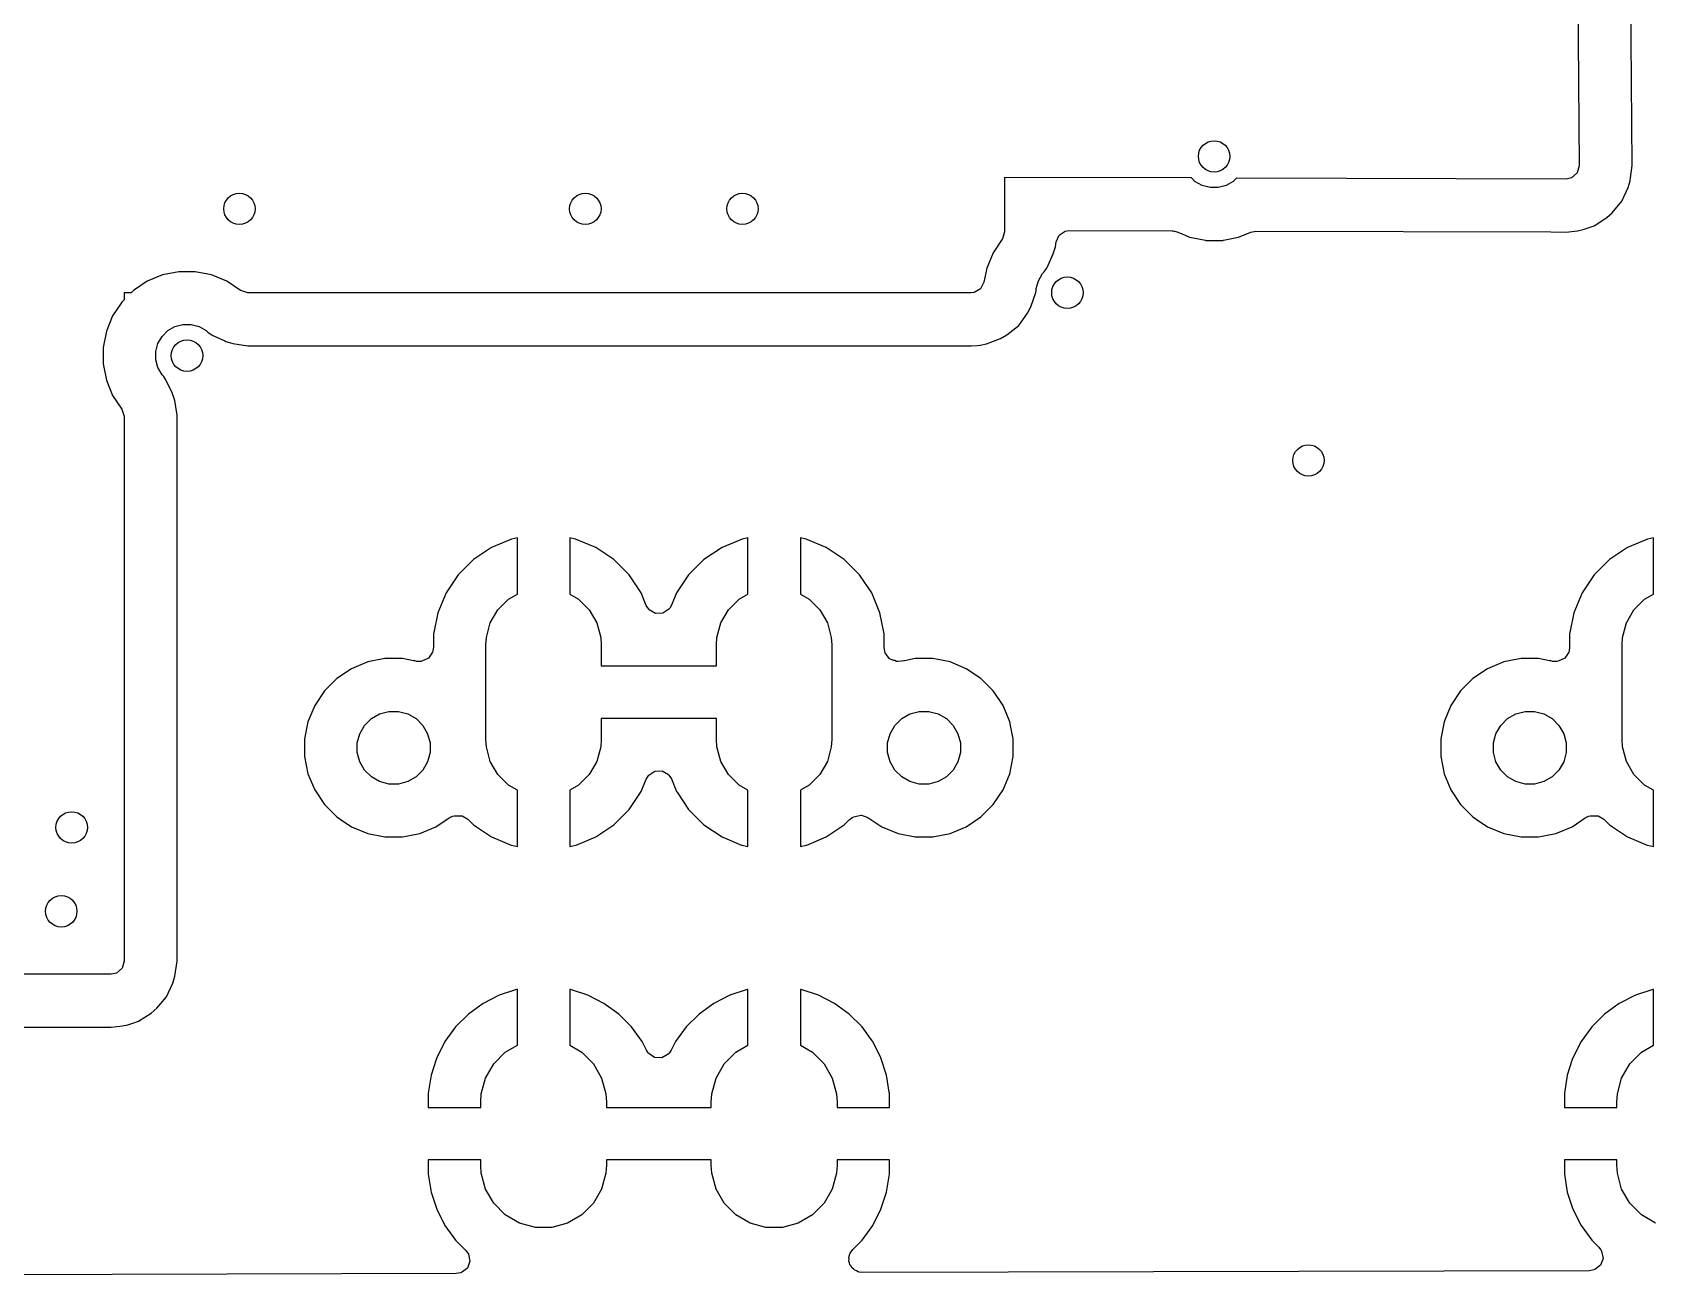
# Model space of a CAD drawing. Header units: millimetres. Extents: x 87.7 to 142.1, y -85.2 to -61.4.
# Drawn here: x 104.43 to 119.9, y -85.17 to -73.32 of the extents above; entities that cross this region are included whole.
import ezdxf

# ---------------------------------------------------------------- set-up
doc = ezdxf.new("R2010")
doc.units = ezdxf.units.MM
doc.layers.add('B.Cu', color=153, linetype='CONTINUOUS', true_color=0x4d7fc4)

msp = doc.modelspace()

# ---------------------------------------------------------------- linework, layer by layer
at = {"layer": 'B.Cu', "linetype": 'CONTINUOUS'}
for p, q in [((119.139102, -69.275024), (119.182748, -74.590461)), ((119.688231, -74.58631), (119.660998, -71.269734)), ((119.182748, -74.590461), (119.163614, -74.65766)), ((119.672092, -74.705499), (119.688231, -74.58631)), ((113.700001, -74.699999), (113.7, -74.7)), ((113.7, -74.7), (113.7, -75.219486)), ((115.48452, -74.705154), (113.700001, -74.699999)), ((115.517372, -74.738006), (115.48452, -74.705154)), ((115.585195, -74.777164), (115.517372, -74.738006)), ((115.882628, -74.738006), (115.814805, -74.777164)), ((115.914238, -74.706395), (115.882628, -74.738006)), ((119.058394, -74.715478), (115.914238, -74.706395)), ((119.111188, -74.703847), (119.058394, -74.715478)), ((119.163614, -74.65766), (119.111188, -74.703847)), ((119.64979, -74.796092), (119.668176, -74.731517)), ((119.668176, -74.731517), (119.668733, -74.729715)), ((119.668733, -74.729715), (119.668925, -74.728889)), ((119.668925, -74.728889), (119.672092, -74.705499)), ((115.660842, -74.797433), (115.585195, -74.777164)), ((115.739158, -74.797433), (115.660842, -74.797433)), ((115.814805, -74.777164), (115.739158, -74.797433)), ((119.591095, -74.927456), (119.64979, -74.796092)), ((119.445348, -75.083146), (119.497774, -75.036959)), ((119.497774, -75.036959), (119.591095, -74.927456)), ((114.220988, -75.250074), (114.279766, -75.212299)), ((114.279766, -75.212299), (114.315056, -75.207277)), ((114.315056, -75.207277), (115.298258, -75.210117)), ((115.298258, -75.210117), (115.306228, -75.211714)), ((115.306228, -75.211714), (115.311153, -75.210826)), ((115.311153, -75.210826), (115.345351, -75.219555)), ((116.04908, -75.221861), (116.096883, -75.212424)), ((116.096883, -75.212424), (118.913506, -75.220561)), ((119.056934, -75.220976), (119.167152, -75.20914)), ((119.167152, -75.20914), (119.219946, -75.197509)), ((119.219946, -75.197509), (119.324951, -75.161925)), ((119.324951, -75.161925), (119.445348, -75.083146)), ((113.679102, -75.288377), (113.590609, -75.420814)), ((113.680315, -75.286525), (113.679102, -75.288377)), ((113.7, -75.219486), (113.680315, -75.286525)), ((114.165338, -75.428945), (114.185023, -75.361906)), ((114.185023, -75.361906), (114.185024, -75.361902)), ((114.185024, -75.361902), (114.191964, -75.313628)), ((114.191964, -75.313628), (114.220988, -75.250074)), ((115.345351, -75.219555), (115.417646, -75.2495)), ((115.417646, -75.2495), (115.466503, -75.269737)), ((115.466503, -75.269737), (115.466505, -75.269737)), ((115.466505, -75.269737), (115.46651, -75.269739)), ((115.46651, -75.269739), (115.585771, -75.293461)), ((115.585771, -75.293461), (115.613512, -75.298979)), ((115.613512, -75.298979), (115.616247, -75.299703)), ((115.616247, -75.299703), (115.621155, -75.3005)), ((115.621155, -75.3005), (115.778844, -75.3005)), ((115.778844, -75.3005), (115.782964, -75.3005)), ((115.782964, -75.3005), (115.790814, -75.298118)), ((115.790814, -75.298118), (115.933497, -75.269737)), ((115.933497, -75.269737), (116.04908, -75.221861)), ((118.913506, -75.220561), (119.05692, -75.220976)), ((119.05692, -75.220976), (119.05692, -75.220975)), ((119.05692, -75.220975), (119.056934, -75.220976)), ((113.590602, -75.420827), (113.530264, -75.566498)), ((113.590609, -75.420814), (113.590602, -75.420827)), ((114.105567, -75.559822), (114.165338, -75.428945)), ((105.666498, -75.630264), (105.520827, -75.690602)), ((105.66651, -75.630261), (105.666498, -75.630264)), ((105.821155, -75.5995), (105.66651, -75.630261)), ((105.821158, -75.5995), (105.821155, -75.5995)), ((105.978842, -75.5995), (105.821158, -75.5995)), ((105.978845, -75.5995), (105.978842, -75.5995)), ((106.133489, -75.630261), (105.978845, -75.5995)), ((106.133501, -75.630264), (106.133489, -75.630261)), ((106.279172, -75.690602), (106.133501, -75.630264)), ((113.530261, -75.56651), (113.50367, -75.700191)), ((113.530264, -75.566498), (113.530261, -75.56651)), ((114.022836, -75.685195), (114.061994, -75.617372)), ((114.061994, -75.617372), (114.077783, -75.601582)), ((114.077783, -75.601582), (114.099408, -75.569221)), ((114.099408, -75.569221), (114.101973, -75.565344)), ((114.101973, -75.565344), (114.103186, -75.563492)), ((114.103186, -75.563492), (114.105567, -75.559822)), ((105.367922, -75.8), (105.3, -75.8)), ((105.3, -75.8), (105.3, -75.867922)), ((105.389711, -75.778211), (105.367922, -75.8)), ((105.398526, -75.77232), (105.389711, -75.778211)), ((105.39853, -75.772317), (105.398526, -75.77232)), ((105.520814, -75.690609), (105.39853, -75.772317)), ((105.520827, -75.690602), (105.520814, -75.690609)), ((106.279185, -75.690609), (106.279172, -75.690602)), ((106.411623, -75.779102), (106.279185, -75.690609)), ((106.413475, -75.780315), (106.411623, -75.779102)), ((106.480514, -75.8), (106.413475, -75.780315)), ((106.9, -75.8), (106.480514, -75.8)), ((113.382053, -75.8), (106.9, -75.8)), ((113.410569, -75.796677), (113.382053, -75.8)), ((113.471285, -75.762102), (113.410569, -75.796677)), ((113.50367, -75.700191), (113.471285, -75.762102)), ((113.95159, -75.934493), (113.999456, -75.798812)), ((113.999456, -75.798812), (114.002567, -75.78317)), ((114.002567, -75.760842), (114.022836, -75.685195)), ((114.002567, -75.78317), (114.002567, -75.760842)), ((105.272317, -75.89853), (105.190609, -76.020814)), ((105.27232, -75.898526), (105.272317, -75.89853)), ((105.278211, -75.889711), (105.27232, -75.898526)), ((105.3, -75.867922), (105.278211, -75.889711)), ((113.919205, -75.996404), (113.95159, -75.934493)), ((105.190602, -76.020827), (105.130264, -76.166498)), ((105.190609, -76.020814), (105.190602, -76.020827)), ((105.717372, -76.161994), (105.785195, -76.122836)), ((105.785195, -76.122836), (105.860842, -76.102567)), ((105.860842, -76.102567), (105.939158, -76.102567)), ((105.939158, -76.102567), (106.014805, -76.122836)), ((106.014805, -76.122836), (106.082628, -76.161994)), ((113.721429, -76.201372), (113.835051, -76.113107)), ((113.835051, -76.113107), (113.919205, -75.996404)), ((105.130261, -76.16651), (105.0995, -76.321153)), ((105.130264, -76.166498), (105.130261, -76.16651)), ((105.602567, -76.360842), (105.622836, -76.285195)), ((105.622836, -76.285195), (105.661994, -76.217372)), ((105.661994, -76.217372), (105.717372, -76.161994)), ((106.082628, -76.161994), (106.098419, -76.177785)), ((106.098419, -76.177785), (106.130781, -76.199409)), ((106.130781, -76.199409), (106.133394, -76.201138)), ((106.133394, -76.201138), (106.134728, -76.202021)), ((106.134728, -76.202021), (106.136502, -76.203183)), ((106.136502, -76.203183), (106.140179, -76.205568)), ((106.140179, -76.205568), (106.140182, -76.205569)), ((106.140182, -76.205569), (106.259944, -76.260264)), ((106.259944, -76.260264), (106.271055, -76.265338)), ((106.271055, -76.265338), (106.338094, -76.285023)), ((106.338094, -76.285023), (106.338098, -76.285024)), ((106.338098, -76.285024), (106.480514, -76.3055)), ((113.440564, -76.302102), (113.46908, -76.298779)), ((113.46908, -76.298779), (113.526824, -76.288627)), ((113.526824, -76.288627), (113.660713, -76.235947)), ((113.660713, -76.235947), (113.721429, -76.201372)), ((105.0995, -76.321153), (105.0995, -76.478846)), ((105.602567, -76.439158), (105.602567, -76.360842)), ((105.622836, -76.514805), (105.602567, -76.439158)), ((106.480514, -76.3055), (106.480517, -76.3055)), ((106.480517, -76.3055), (113.382053, -76.3055)), ((113.382053, -76.3055), (113.382064, -76.3055)), ((113.382064, -76.305499), (113.440564, -76.302102)), ((113.382064, -76.3055), (113.382064, -76.305499)), ((105.0995, -76.478846), (105.130261, -76.633489)), ((105.661994, -76.582628), (105.622836, -76.514805)), ((105.677788, -76.598422), (105.661994, -76.582628)), ((105.699409, -76.63078), (105.677788, -76.598422)), ((105.130261, -76.633489), (105.130264, -76.633501)), ((105.130264, -76.633501), (105.190602, -76.779172)), ((105.761506, -76.76057), (105.699409, -76.63078)), ((105.761506, -76.760571), (105.761506, -76.76057)), ((105.76198, -76.761562), (105.761506, -76.760571)), ((105.762994, -76.765323), (105.76198, -76.761562)), ((105.773524, -76.798954), (105.762994, -76.765323)), ((105.190602, -76.779172), (105.190609, -76.779184)), ((105.190609, -76.779184), (105.279102, -76.911622)), ((105.279102, -76.911622), (105.29998, -76.978299)), ((105.782385, -76.827252), (105.773524, -76.798954)), ((105.805398, -76.969265), (105.782385, -76.827252)), ((105.29998, -76.978299), (105.3, -76.980513)), ((105.3, -76.980513), (105.3, -82.176)), ((105.805398, -76.969269), (105.805398, -76.969265)), ((105.805399, -76.969275), (105.805398, -76.969269)), ((105.805459, -76.973733), (105.805399, -76.969275)), ((105.805479, -76.975947), (105.805459, -76.973733)), ((105.8055, -76.980513), (105.805479, -76.975947)), ((105.8055, -80.223773), (105.8055, -76.980513)), ((108.995735, -78.150345), (108.804635, -78.229502)), ((108.995736, -78.150345), (108.995735, -78.150345)), ((109.051998, -78.139154), (108.995736, -78.150345)), ((109.052, -78.139156), (109.051998, -78.139154)), ((109.052, -78.674685), (109.052, -78.139156)), ((109.608262, -78.150345), (109.552, -78.139154)), ((109.552, -78.139154), (109.552, -78.674685)), ((109.799363, -78.229502), (109.608262, -78.150345)), ((111.195735, -78.150345), (111.004635, -78.229502)), ((111.195736, -78.150345), (111.195735, -78.150345)), ((111.251998, -78.139154), (111.195736, -78.150345)), ((111.252, -78.139156), (111.251998, -78.139154)), ((111.252, -78.674685), (111.252, -78.139156)), ((111.808262, -78.150345), (111.752, -78.139154)), ((111.752, -78.139154), (111.752, -78.674685)), ((111.999363, -78.229502), (111.808262, -78.150345)), ((119.835735, -78.150345), (119.644635, -78.229502)), ((119.835736, -78.150345), (119.835735, -78.150345)), ((119.891998, -78.139154), (119.835736, -78.150345)), ((119.892, -78.139156), (119.891998, -78.139154)), ((119.892, -78.674685), (119.892, -78.139156)), ((108.804632, -78.229504), (108.632657, -78.344415)), ((108.804635, -78.229502), (108.804632, -78.229504)), ((109.799366, -78.229504), (109.799363, -78.229502)), ((109.799368, -78.229505), (109.799366, -78.229504)), ((109.971335, -78.34441), (109.799368, -78.229505)), ((111.004632, -78.229504), (110.832657, -78.344415)), ((111.004635, -78.229502), (111.004632, -78.229504)), ((111.999366, -78.229504), (111.999363, -78.229502)), ((111.999368, -78.229505), (111.999366, -78.229504)), ((112.171335, -78.34441), (111.999368, -78.229505)), ((119.644632, -78.229504), (119.472657, -78.344415)), ((119.644635, -78.229502), (119.644632, -78.229504)), ((108.632654, -78.344417), (108.486417, -78.490654)), ((108.632657, -78.344415), (108.632654, -78.344417)), ((109.971339, -78.344413), (109.971335, -78.34441)), ((109.971341, -78.344415), (109.971339, -78.344413)), ((109.971344, -78.344417), (109.971341, -78.344415)), ((110.117581, -78.490654), (109.971344, -78.344417)), ((110.832654, -78.344417), (110.686417, -78.490654)), ((110.832657, -78.344415), (110.832654, -78.344417)), ((112.171339, -78.344413), (112.171335, -78.34441)), ((112.171341, -78.344415), (112.171339, -78.344413)), ((112.171344, -78.344417), (112.171341, -78.344415)), ((112.317581, -78.490654), (112.171344, -78.344417)), ((119.472654, -78.344417), (119.326417, -78.490654)), ((119.472657, -78.344415), (119.472654, -78.344417)), ((108.486415, -78.490657), (108.371504, -78.662632)), ((108.486417, -78.490654), (108.486415, -78.490657)), ((110.117583, -78.490657), (110.117581, -78.490654)), ((110.117586, -78.49066), (110.117583, -78.490657)), ((110.117589, -78.490664), (110.117586, -78.49066)), ((110.232494, -78.662631), (110.117589, -78.490664)), ((110.686415, -78.490657), (110.571504, -78.662631)), ((110.686417, -78.490654), (110.686415, -78.490657)), ((112.317583, -78.490657), (112.317581, -78.490654)), ((112.317586, -78.49066), (112.317583, -78.490657)), ((112.317589, -78.490664), (112.317586, -78.49066)), ((112.432494, -78.662631), (112.317589, -78.490664)), ((119.326415, -78.490657), (119.211504, -78.662632)), ((119.326417, -78.490654), (119.326415, -78.490657)), ((108.371502, -78.662635), (108.29235, -78.853725)), ((108.371504, -78.662632), (108.371502, -78.662635)), ((108.865656, -78.825181), (108.967181, -78.723656)), ((108.967181, -78.723656), (109.052, -78.674685)), ((109.552, -78.674685), (109.636819, -78.723656)), ((109.636819, -78.723656), (109.738344, -78.825181)), ((110.232499, -78.662641), (110.232494, -78.662631)), ((110.275519, -78.766499), (110.232499, -78.662641)), ((110.281938, -78.781996), (110.275519, -78.766499)), ((110.571504, -78.662631), (110.523382, -78.778807)), ((111.065656, -78.825181), (111.167181, -78.723656)), ((111.167181, -78.723656), (111.252, -78.674685)), ((111.752, -78.674685), (111.836819, -78.723656)), ((111.836819, -78.723656), (111.938344, -78.825181)), ((112.432499, -78.662641), (112.432494, -78.662631)), ((112.511649, -78.853725), (112.432499, -78.662641)), ((119.211502, -78.662635), (119.13235, -78.853725)), ((119.211504, -78.662632), (119.211502, -78.662635)), ((119.705656, -78.825181), (119.807181, -78.723656)), ((119.807181, -78.723656), (119.892, -78.674685)), ((108.292342, -78.853758), (108.252, -79.056574)), ((108.29235, -78.853725), (108.292342, -78.853758)), ((108.793866, -78.949524), (108.865656, -78.825181)), ((109.738344, -78.825181), (109.810134, -78.949524)), ((110.305738, -78.819032), (110.281938, -78.781996)), ((110.310965, -78.824647), (110.305738, -78.819032)), ((110.310974, -78.824657), (110.310965, -78.824647)), ((110.371064, -78.860307), (110.310974, -78.824657)), ((110.440889, -78.857811), (110.371064, -78.860307)), ((110.49828, -78.817961), (110.440889, -78.857811)), ((110.505375, -78.809156), (110.49828, -78.817961)), ((110.523382, -78.778807), (110.505375, -78.809156)), ((110.993866, -78.949524), (111.065656, -78.825181)), ((111.938344, -78.825181), (112.010134, -78.949524)), ((112.511651, -78.853733), (112.511649, -78.853725)), ((112.511654, -78.853752), (112.511651, -78.853733)), ((112.511656, -78.853757), (112.511654, -78.853752)), ((112.551408, -79.053608), (112.511656, -78.853757)), ((119.132342, -78.853758), (119.092, -79.056574)), ((119.13235, -78.853725), (119.132342, -78.853758)), ((119.633866, -78.949524), (119.705656, -78.825181)), ((108.252, -79.056574), (108.252, -79.179499)), ((108.756705, -79.088211), (108.793866, -78.949524)), ((109.810134, -78.949524), (109.847295, -79.088211)), ((110.956705, -79.088211), (110.993866, -78.949524)), ((112.010134, -78.949524), (112.047295, -79.088211)), ((112.551909, -79.055843), (112.551408, -79.053608)), ((112.552, -79.056581), (112.551909, -79.055843)), ((112.552, -79.182229), (112.552, -79.056581)), ((119.092, -79.056574), (119.092, -79.179499)), ((119.596705, -79.088211), (119.633866, -78.949524)), ((108.243064, -79.227757), (108.205287, -79.286533)), ((108.246975, -79.21444), (108.243064, -79.227757)), ((108.252, -79.179506), (108.246975, -79.21444)), ((108.252, -79.179499), (108.251999, -79.179503)), ((108.251999, -79.179503), (108.252, -79.179506)), ((108.752, -79.16), (108.756705, -79.088211)), ((108.752, -80.06), (108.752, -79.16)), ((109.847295, -79.088211), (109.852, -79.16)), ((109.852, -79.16), (109.852, -79.36)), ((110.952, -79.16), (110.956705, -79.088211)), ((110.952, -79.36), (110.952, -79.16)), ((112.047295, -79.088211), (112.052, -79.16)), ((112.052, -79.16), (112.052, -80.06)), ((112.559061, -79.223476), (112.552, -79.182229)), ((112.562727, -79.233868), (112.559061, -79.223476)), ((112.603592, -79.290539), (112.562727, -79.233868)), ((119.083064, -79.227757), (119.045287, -79.286533)), ((119.086975, -79.21444), (119.083064, -79.227757)), ((119.092, -79.179506), (119.086975, -79.21444)), ((119.092, -79.179499), (119.091999, -79.179503)), ((119.091999, -79.179503), (119.092, -79.179506)), ((119.592, -79.16), (119.596705, -79.088211)), ((119.592, -80.06), (119.592, -79.16)), ((107.469142, -79.386292), (107.329834, -79.479374)), ((107.623915, -79.322184), (107.469142, -79.386292)), ((107.623942, -79.322178), (107.623915, -79.322184)), ((107.788226, -79.2895), (107.623942, -79.322178)), ((107.788228, -79.2895), (107.788226, -79.2895)), ((107.788233, -79.2895), (107.788228, -79.2895)), ((107.955767, -79.2895), (107.788233, -79.2895)), ((107.95577, -79.2895), (107.955767, -79.2895)), ((108.059447, -79.310123), (107.95577, -79.2895)), ((108.072498, -79.312719), (108.059447, -79.310123)), ((108.089, -79.316001), (108.072498, -79.312719)), ((108.130831, -79.317121), (108.089, -79.316001)), ((108.141727, -79.315554), (108.130831, -79.317121)), ((108.141729, -79.315555), (108.141727, -79.315554)), ((108.14173, -79.315554), (108.141729, -79.315555)), ((108.141732, -79.315554), (108.14173, -79.315554)), ((108.205287, -79.286533), (108.141732, -79.315554)), ((109.852, -79.36), (110.952, -79.36)), ((112.644963, -79.306815), (112.603592, -79.290539)), ((112.648082, -79.309239), (112.644963, -79.306815)), ((112.652016, -79.309591), (112.648082, -79.309239)), ((112.668611, -79.31612), (112.652016, -79.309591)), ((112.682434, -79.317357), (112.668611, -79.31612)), ((112.717673, -79.315469), (112.682434, -79.317357)), ((112.73829, -79.311368), (112.717673, -79.315469)), ((112.744553, -79.310123), (112.73829, -79.311368)), ((112.848229, -79.2895), (112.744553, -79.310123)), ((112.848233, -79.2895), (112.848229, -79.2895)), ((113.015767, -79.2895), (112.848233, -79.2895)), ((113.015771, -79.2895), (113.015767, -79.2895)), ((113.015773, -79.2895), (113.015771, -79.2895)), ((113.180056, -79.322178), (113.015773, -79.2895)), ((113.180083, -79.322184), (113.180056, -79.322178)), ((113.334856, -79.386292), (113.180083, -79.322184)), ((113.474164, -79.479374), (113.334856, -79.386292)), ((118.309142, -79.386292), (118.169834, -79.479374)), ((118.463915, -79.322184), (118.309142, -79.386292)), ((118.463942, -79.322178), (118.463915, -79.322184)), ((118.628226, -79.2895), (118.463942, -79.322178)), ((118.628228, -79.2895), (118.628226, -79.2895)), ((118.628233, -79.2895), (118.628228, -79.2895)), ((118.795767, -79.2895), (118.628233, -79.2895)), ((118.79577, -79.2895), (118.795767, -79.2895)), ((118.899447, -79.310123), (118.79577, -79.2895)), ((118.912498, -79.312719), (118.899447, -79.310123)), ((118.929, -79.316001), (118.912498, -79.312719)), ((118.970831, -79.317121), (118.929, -79.316001)), ((118.981727, -79.315554), (118.970831, -79.317121)), ((118.981729, -79.315555), (118.981727, -79.315554)), ((118.98173, -79.315554), (118.981729, -79.315555)), ((118.981732, -79.315554), (118.98173, -79.315554)), ((119.045287, -79.286533), (118.981732, -79.315554)), ((107.329834, -79.479374), (107.211374, -79.597834)), ((113.592623, -79.597833), (113.474164, -79.479374)), ((118.169834, -79.479374), (118.051374, -79.597834)), ((107.211374, -79.597834), (107.118292, -79.737142)), ((113.592626, -79.597837), (113.592623, -79.597833)), ((113.654537, -79.690494), (113.592626, -79.597837)), ((113.685703, -79.737137), (113.654537, -79.690494)), ((118.051374, -79.597834), (117.958292, -79.737142)), ((107.118292, -79.737142), (107.054184, -79.891915)), ((107.658933, -79.862326), (107.738061, -79.816642)), ((107.738061, -79.816642), (107.826316, -79.792994)), ((107.826316, -79.792994), (107.917684, -79.792994)), ((107.917684, -79.792994), (108.005939, -79.816642)), ((108.005939, -79.816642), (108.085067, -79.862326)), ((109.852, -79.86), (109.852, -80.06)), ((110.952, -79.86), (109.852, -79.86)), ((110.952, -80.06), (110.952, -79.86)), ((112.718933, -79.862326), (112.798061, -79.816642)), ((112.798061, -79.816642), (112.886316, -79.792994)), ((112.886316, -79.792994), (112.977684, -79.792994)), ((112.977684, -79.792994), (113.065939, -79.816642)), ((113.065939, -79.816642), (113.145067, -79.862326)), ((113.749816, -79.891918), (113.685703, -79.737137)), ((117.958292, -79.737142), (117.894184, -79.891915)), ((118.498933, -79.862326), (118.578061, -79.816642)), ((118.578061, -79.816642), (118.666316, -79.792994)), ((118.666316, -79.792994), (118.757684, -79.792994)), ((118.757684, -79.792994), (118.845939, -79.816642)), ((118.845939, -79.816642), (118.925067, -79.862326)), ((107.054178, -79.891942), (107.0215, -80.056225)), ((107.054184, -79.891915), (107.054178, -79.891942)), ((107.524994, -80.094316), (107.548642, -80.006061)), ((107.548642, -80.006061), (107.594326, -79.926933)), ((107.594326, -79.926933), (107.658933, -79.862326)), ((108.085067, -79.862326), (108.149674, -79.926933)), ((108.149674, -79.926933), (108.195358, -80.006061)), ((108.195358, -80.006061), (108.219006, -80.094316)), ((112.584994, -80.094316), (112.608642, -80.006061)), ((112.608642, -80.006061), (112.654326, -79.926933)), ((112.654326, -79.926933), (112.718933, -79.862326)), ((113.145067, -79.862326), (113.209674, -79.926933)), ((113.209674, -79.926933), (113.255358, -80.006061)), ((113.255358, -80.006061), (113.279006, -80.094316)), ((113.763061, -79.958506), (113.749816, -79.891918)), ((113.782498, -80.056225), (113.763061, -79.958506)), ((117.894178, -79.891942), (117.8615, -80.056225)), ((117.894184, -79.891915), (117.894178, -79.891942)), ((118.364994, -80.094316), (118.388642, -80.006061)), ((118.388642, -80.006061), (118.434326, -79.926933)), ((118.434326, -79.926933), (118.498933, -79.862326)), ((118.925067, -79.862326), (118.989674, -79.926933)), ((118.989674, -79.926933), (119.035358, -80.006061)), ((119.035358, -80.006061), (119.059006, -80.094316)), ((107.0215, -80.056225), (107.0215, -80.056226)), ((107.0215, -80.056226), (107.0215, -80.056228)), ((107.0215, -80.056228), (107.0215, -80.223771)), ((107.524994, -80.185684), (107.524994, -80.094316)), ((108.219006, -80.094316), (108.219006, -80.185684)), ((108.756705, -80.131789), (108.752, -80.06)), ((108.793866, -80.270476), (108.756705, -80.131789)), ((109.847295, -80.131789), (109.810134, -80.270476)), ((109.852, -80.06), (109.847295, -80.131789)), ((110.956705, -80.131789), (110.952, -80.06)), ((110.993866, -80.270476), (110.956705, -80.131789)), ((112.047295, -80.131789), (112.010134, -80.270476)), ((112.052, -80.06), (112.047295, -80.131789)), ((112.584994, -80.185684), (112.584994, -80.094316)), ((113.279006, -80.094316), (113.279006, -80.185684)), ((113.7825, -80.056233), (113.782498, -80.056225)), ((113.7825, -80.223767), (113.7825, -80.056233)), ((117.8615, -80.056225), (117.8615, -80.056226)), ((117.8615, -80.056226), (117.8615, -80.056228)), ((117.8615, -80.056228), (117.8615, -80.223771)), ((118.364994, -80.185684), (118.364994, -80.094316)), ((119.059006, -80.094316), (119.059006, -80.185684)), ((119.596705, -80.131789), (119.592, -80.06)), ((119.633866, -80.270476), (119.596705, -80.131789)), ((105.8055, -82.176), (105.8055, -80.223773)), ((107.0215, -80.223773), (107.021499, -80.223773)), ((107.021499, -80.223773), (107.054178, -80.388056)), ((107.0215, -80.223771), (107.0215, -80.223773)), ((107.548642, -80.273939), (107.524994, -80.185684)), ((107.594326, -80.353067), (107.548642, -80.273939)), ((108.195358, -80.273939), (108.149674, -80.353067)), ((108.219006, -80.185684), (108.195358, -80.273939)), ((108.865656, -80.394819), (108.793866, -80.270476)), ((109.810134, -80.270476), (109.738344, -80.394819)), ((111.065656, -80.394819), (110.993866, -80.270476)), ((112.010134, -80.270476), (111.938344, -80.394819)), ((112.608642, -80.273939), (112.584994, -80.185684)), ((112.654326, -80.353067), (112.608642, -80.273939)), ((113.255358, -80.273939), (113.209674, -80.353067)), ((113.279006, -80.185684), (113.255358, -80.273939)), ((113.749816, -80.388082), (113.782499, -80.223773)), ((113.782499, -80.223773), (113.7825, -80.223767)), ((117.8615, -80.223773), (117.861499, -80.223773)), ((117.861499, -80.223773), (117.894178, -80.388056)), ((117.8615, -80.223771), (117.8615, -80.223773)), ((118.388642, -80.273939), (118.364994, -80.185684)), ((118.434326, -80.353067), (118.388642, -80.273939)), ((119.035358, -80.273939), (118.989674, -80.353067)), ((119.059006, -80.185684), (119.035358, -80.273939)), ((119.705656, -80.394819), (119.633866, -80.270476)), ((107.054178, -80.388056), (107.054184, -80.388083)), ((107.054184, -80.388083), (107.118292, -80.542856)), ((107.658933, -80.417674), (107.594326, -80.353067)), ((107.738061, -80.463358), (107.658933, -80.417674)), ((107.826316, -80.487006), (107.738061, -80.463358)), ((108.005939, -80.463358), (107.917684, -80.487006)), ((108.085067, -80.417674), (108.005939, -80.463358)), ((108.149674, -80.353067), (108.085067, -80.417674)), ((108.967181, -80.496344), (108.865656, -80.394819)), ((109.738344, -80.394819), (109.636819, -80.496344)), ((110.232499, -80.557359), (110.280621, -80.441182)), ((110.280621, -80.441182), (110.298622, -80.410845)), ((110.298622, -80.410845), (110.305727, -80.402028)), ((110.305727, -80.402028), (110.363118, -80.362184)), ((110.363118, -80.362184), (110.432943, -80.359693)), ((110.432943, -80.359693), (110.493029, -80.395346)), ((110.493029, -80.395346), (110.493033, -80.39535)), ((110.493033, -80.39535), (110.493034, -80.395351)), ((110.493034, -80.395351), (110.498261, -80.400966)), ((110.498261, -80.400966), (110.522061, -80.438003)), ((110.522061, -80.438003), (110.571496, -80.557353)), ((111.167181, -80.496344), (111.065656, -80.394819)), ((111.938344, -80.394819), (111.836819, -80.496344)), ((112.718933, -80.417674), (112.654326, -80.353067)), ((112.798061, -80.463358), (112.718933, -80.417674)), ((112.886316, -80.487006), (112.798061, -80.463358)), ((113.065939, -80.463358), (112.977684, -80.487006)), ((113.145067, -80.417674), (113.065939, -80.463358)), ((113.209674, -80.353067), (113.145067, -80.417674)), ((113.685703, -80.542863), (113.749816, -80.388082)), ((117.894178, -80.388056), (117.894184, -80.388083)), ((117.894184, -80.388083), (117.958292, -80.542856)), ((118.498933, -80.417674), (118.434326, -80.353067)), ((118.578061, -80.463358), (118.498933, -80.417674)), ((118.666316, -80.487006), (118.578061, -80.463358)), ((118.845939, -80.463358), (118.757684, -80.487006)), ((118.925067, -80.417674), (118.845939, -80.463358)), ((118.989674, -80.353067), (118.925067, -80.417674)), ((119.807181, -80.496344), (119.705656, -80.394819)), ((107.118292, -80.542856), (107.211374, -80.682164)), ((107.917684, -80.487006), (107.826316, -80.487006)), ((109.052, -80.545314), (108.967181, -80.496344)), ((109.052, -81.080841), (109.052, -80.545314)), ((109.636819, -80.496344), (109.552, -80.545314)), ((109.552, -80.545314), (109.552, -81.080841)), ((110.117589, -80.729335), (110.232494, -80.557368)), ((110.232494, -80.557368), (110.232499, -80.557359)), ((110.571496, -80.557353), (110.571501, -80.557363)), ((110.571501, -80.557363), (110.575382, -80.563171)), ((110.575382, -80.563171), (110.68641, -80.729335)), ((111.252, -80.545314), (111.167181, -80.496344)), ((111.252, -81.080841), (111.252, -80.545314)), ((111.836819, -80.496344), (111.752, -80.545314)), ((111.752, -80.545314), (111.752, -81.080841)), ((112.977684, -80.487006), (112.886316, -80.487006)), ((113.592626, -80.682162), (113.685703, -80.542863)), ((117.958292, -80.542856), (118.051374, -80.682164)), ((118.757684, -80.487006), (118.666316, -80.487006)), ((119.892, -80.545314), (119.807181, -80.496344)), ((119.892, -81.080841), (119.892, -80.545314)), ((107.211374, -80.682164), (107.329834, -80.800624)), ((108.447523, -80.789671), (108.517381, -80.788424)), ((108.517381, -80.788424), (108.517388, -80.788426)), ((108.517388, -80.788426), (108.524473, -80.79037)), ((109.971339, -80.875586), (110.117586, -80.729339)), ((110.117586, -80.729339), (110.117589, -80.729335)), ((110.68641, -80.729335), (110.686413, -80.729339)), ((110.686413, -80.729339), (110.686415, -80.729341)), ((110.686415, -80.729341), (110.686417, -80.729344)), ((110.686417, -80.729344), (110.832654, -80.875581)), ((112.261201, -80.799053), (112.32947, -80.784202)), ((112.32947, -80.784202), (112.336798, -80.784726)), ((112.336798, -80.784726), (112.396843, -80.805308)), ((113.474162, -80.800626), (113.592626, -80.682162)), ((118.051374, -80.682164), (118.169834, -80.800624)), ((119.287523, -80.789671), (119.357381, -80.788424)), ((119.357381, -80.788424), (119.357388, -80.788426)), ((119.357388, -80.788426), (119.364473, -80.79037)), ((107.329834, -80.800624), (107.360567, -80.821159)), ((107.360567, -80.821159), (107.46913, -80.893699)), ((107.46913, -80.893699), (107.469134, -80.893701)), ((107.469134, -80.893701), (107.469137, -80.893703)), ((107.469137, -80.893703), (107.623918, -80.957816)), ((108.120082, -80.957816), (108.274863, -80.893703)), ((108.274863, -80.893703), (108.400771, -80.809573)), ((108.400771, -80.809573), (108.4326, -80.794344)), ((108.4326, -80.794344), (108.447523, -80.789671)), ((108.524473, -80.79037), (108.579344, -80.82227)), ((108.579344, -80.82227), (108.632655, -80.875582)), ((108.632655, -80.875582), (108.632657, -80.875583)), ((108.632657, -80.875583), (108.63266, -80.875586)), ((108.63266, -80.875586), (108.632664, -80.875589)), ((108.632664, -80.875589), (108.804631, -80.990494)), ((109.799368, -80.990494), (109.971335, -80.875589)), ((109.971335, -80.875589), (109.971339, -80.875586)), ((110.832654, -80.875581), (110.832657, -80.875583)), ((110.832657, -80.875583), (110.83266, -80.875586)), ((110.83266, -80.875586), (110.832664, -80.875589)), ((110.832664, -80.875589), (111.004631, -80.990494)), ((111.999368, -80.990494), (112.171334, -80.87559)), ((112.171334, -80.87559), (112.219227, -80.827695)), ((112.219227, -80.827695), (112.222639, -80.825142)), ((112.222639, -80.825142), (112.247476, -80.806548)), ((112.247476, -80.806548), (112.261201, -80.799053)), ((112.396843, -80.805308), (112.502029, -80.87559)), ((112.502029, -80.87559), (112.529137, -80.893703)), ((112.529137, -80.893703), (112.683918, -80.957816)), ((113.180082, -80.957816), (113.334863, -80.893703)), ((113.334863, -80.893703), (113.474162, -80.800626)), ((118.169834, -80.800624), (118.200567, -80.821159)), ((118.200567, -80.821159), (118.30913, -80.893699)), ((118.30913, -80.893699), (118.309134, -80.893701)), ((118.309134, -80.893701), (118.309137, -80.893703)), ((118.309137, -80.893703), (118.463918, -80.957816)), ((118.960082, -80.957816), (119.114863, -80.893703)), ((119.114863, -80.893703), (119.240771, -80.809573)), ((119.240771, -80.809573), (119.2726, -80.794344)), ((119.2726, -80.794344), (119.287523, -80.789671)), ((119.364473, -80.79037), (119.419344, -80.82227)), ((119.419344, -80.82227), (119.472655, -80.875582)), ((119.472655, -80.875582), (119.472657, -80.875583)), ((119.472657, -80.875583), (119.47266, -80.875586)), ((119.47266, -80.875586), (119.472664, -80.875589)), ((119.472664, -80.875589), (119.644631, -80.990494)), ((107.623918, -80.957816), (107.788203, -80.990494)), ((107.788203, -80.990494), (107.788228, -80.990499)), ((107.788228, -80.990499), (107.788232, -80.9905)), ((107.788232, -80.9905), (107.788233, -80.9905)), ((107.788233, -80.9905), (107.955768, -80.9905)), ((107.955768, -80.9905), (107.955769, -80.990499)), ((107.955769, -80.990499), (108.120082, -80.957816)), ((108.804631, -80.990494), (108.804641, -80.990499)), ((108.804641, -80.990499), (108.99166, -81.067965)), ((108.99166, -81.067965), (108.994222, -81.069134)), ((108.994222, -81.069134), (108.995722, -81.069648)), ((108.995722, -81.069648), (108.995723, -81.069648)), ((108.995723, -81.069648), (108.995725, -81.069649)), ((108.995725, -81.069649), (109.052, -81.080842)), ((109.052, -81.080842), (109.052, -81.080841)), ((109.552, -81.080842), (109.608274, -81.069649)), ((109.552, -81.080841), (109.552, -81.080842)), ((109.608274, -81.069649), (109.608275, -81.069648)), ((109.608275, -81.069648), (109.608277, -81.069648)), ((109.608277, -81.069648), (109.609772, -81.069135)), ((109.609772, -81.069135), (109.612326, -81.06797)), ((109.612326, -81.06797), (109.799358, -80.990499)), ((109.799358, -80.990499), (109.799368, -80.990494)), ((111.004631, -80.990494), (111.004641, -80.990499)), ((111.004641, -80.990499), (111.19166, -81.067965)), ((111.19166, -81.067965), (111.194222, -81.069134)), ((111.194222, -81.069134), (111.195722, -81.069648)), ((111.195722, -81.069648), (111.195723, -81.069648)), ((111.195723, -81.069648), (111.195725, -81.069649)), ((111.195725, -81.069649), (111.252, -81.080842)), ((111.252, -81.080842), (111.252, -81.080841)), ((111.752, -81.080842), (111.808274, -81.069649)), ((111.752, -81.080841), (111.752, -81.080842)), ((111.808274, -81.069649), (111.808275, -81.069648)), ((111.808275, -81.069648), (111.808277, -81.069648)), ((111.808277, -81.069648), (111.809772, -81.069135)), ((111.809772, -81.069135), (111.812326, -81.06797)), ((111.812326, -81.06797), (111.999358, -80.990499)), ((111.999358, -80.990499), (111.999368, -80.990494)), ((112.683918, -80.957816), (112.848203, -80.990494)), ((112.848203, -80.990494), (112.848228, -80.990499)), ((112.848228, -80.990499), (112.848232, -80.9905)), ((112.848232, -80.9905), (112.848233, -80.9905)), ((112.848233, -80.9905), (113.015768, -80.9905)), ((113.015768, -80.9905), (113.015769, -80.990499)), ((113.015769, -80.990499), (113.180082, -80.957816)), ((118.463918, -80.957816), (118.628203, -80.990494)), ((118.628203, -80.990494), (118.628228, -80.990499)), ((118.628228, -80.990499), (118.628232, -80.9905)), ((118.628232, -80.9905), (118.628233, -80.9905)), ((118.628233, -80.9905), (118.795768, -80.9905)), ((118.795768, -80.9905), (118.795769, -80.990499)), ((118.795769, -80.990499), (118.960082, -80.957816)), ((119.644631, -80.990494), (119.644641, -80.990499)), ((119.644641, -80.990499), (119.83166, -81.067965)), ((119.83166, -81.067965), (119.834222, -81.069134)), ((119.834222, -81.069134), (119.835722, -81.069648)), ((119.835722, -81.069648), (119.835723, -81.069648)), ((119.835723, -81.069648), (119.835725, -81.069649)), ((119.835725, -81.069649), (119.892, -81.080842)), ((119.892, -81.080842), (119.892, -81.080841)), ((105.3, -82.176), (105.280315, -82.243039)), ((105.785024, -82.318416), (105.8055, -82.176)), ((105.176, -82.3), (103.224, -82.3)), ((105.227511, -82.288794), (105.176, -82.3)), ((105.280315, -82.243039), (105.227511, -82.288794)), ((105.765338, -82.385459), (105.785023, -82.31842)), ((105.785023, -82.31842), (105.785024, -82.318416)), ((105.705567, -82.516336), (105.765338, -82.385459)), ((109.044393, -82.447092), (108.879744, -82.50059)), ((109.044406, -82.447088), (109.044393, -82.447092)), ((109.04441, -82.447087), (109.044406, -82.447088)), ((109.044418, -82.447085), (109.04441, -82.447087)), ((109.044422, -82.447084), (109.044418, -82.447085)), ((109.044429, -82.447083), (109.044422, -82.447084)), ((109.051998, -82.445884), (109.044429, -82.447083)), ((109.051999, -82.445884), (109.051998, -82.445884)), ((109.052, -82.445884), (109.051999, -82.445884)), ((109.052, -82.977444), (109.052, -82.445884)), ((109.559581, -82.447085), (109.552, -82.445884)), ((109.552, -82.445884), (109.552, -82.977444)), ((109.559589, -82.447087), (109.559581, -82.447085)), ((109.559599, -82.44709), (109.559589, -82.447087)), ((109.559605, -82.447092), (109.559599, -82.44709)), ((109.724254, -82.50059), (109.559605, -82.447092)), ((111.244393, -82.447092), (111.079744, -82.50059)), ((111.244406, -82.447088), (111.244393, -82.447092)), ((111.24441, -82.447087), (111.244406, -82.447088)), ((111.244418, -82.447085), (111.24441, -82.447087)), ((111.244422, -82.447084), (111.244418, -82.447085)), ((111.244429, -82.447083), (111.244422, -82.447084)), ((111.251998, -82.445884), (111.244429, -82.447083)), ((111.251999, -82.445884), (111.251998, -82.445884)), ((111.252, -82.445884), (111.251999, -82.445884)), ((111.252, -82.977444), (111.252, -82.445884)), ((111.759581, -82.447085), (111.752, -82.445884)), ((111.752, -82.445884), (111.752, -82.977444)), ((111.759589, -82.447087), (111.759581, -82.447085)), ((111.759599, -82.44709), (111.759589, -82.447087)), ((111.759605, -82.447092), (111.759599, -82.44709)), ((111.924254, -82.50059), (111.759605, -82.447092)), ((119.884393, -82.447092), (119.719744, -82.50059)), ((119.884406, -82.447088), (119.884393, -82.447092)), ((119.88441, -82.447087), (119.884406, -82.447088)), ((119.884418, -82.447085), (119.88441, -82.447087)), ((119.884422, -82.447084), (119.884418, -82.447085)), ((119.884429, -82.447083), (119.884422, -82.447084)), ((119.891998, -82.445884), (119.884429, -82.447083)), ((119.891999, -82.445884), (119.891998, -82.445884)), ((119.892, -82.445884), (119.891999, -82.445884)), ((119.892, -82.977444), (119.892, -82.445884)), ((105.558543, -82.670825), (105.611347, -82.62507)), ((105.611347, -82.62507), (105.705567, -82.516336)), ((108.725471, -82.579197), (108.585402, -82.680961)), ((108.879744, -82.50059), (108.725471, -82.579197)), ((109.724257, -82.500591), (109.724254, -82.50059)), ((109.878524, -82.579195), (109.724257, -82.500591)), ((109.878526, -82.579196), (109.878524, -82.579195)), ((109.878527, -82.579197), (109.878526, -82.579196)), ((110.018596, -82.680961), (109.878527, -82.579197)), ((110.925471, -82.579197), (110.785402, -82.680961)), ((111.079744, -82.50059), (110.925471, -82.579197)), ((111.924257, -82.500591), (111.924254, -82.50059)), ((112.078524, -82.579195), (111.924257, -82.500591)), ((112.078526, -82.579196), (112.078524, -82.579195)), ((112.078527, -82.579197), (112.078526, -82.579196)), ((112.218596, -82.680961), (112.078527, -82.579197)), ((119.565471, -82.579197), (119.425402, -82.680961)), ((119.719744, -82.50059), (119.565471, -82.579197)), ((105.176, -82.8055), (105.283456, -82.793947)), ((105.283456, -82.793947), (105.334967, -82.782741)), ((105.334967, -82.782741), (105.38297, -82.766764)), ((105.38297, -82.766764), (105.437497, -82.748616)), ((105.437497, -82.748616), (105.437501, -82.748613)), ((105.437501, -82.748613), (105.437504, -82.748613)), ((105.437504, -82.748613), (105.558543, -82.670825)), ((108.585402, -82.680961), (108.462961, -82.803402)), ((110.141037, -82.803402), (110.018596, -82.680961)), ((110.785402, -82.680961), (110.662961, -82.803402)), ((112.341037, -82.803402), (112.218596, -82.680961)), ((119.425402, -82.680961), (119.302961, -82.803402)), ((103.224, -82.8055), (105.17599, -82.8055)), ((105.17599, -82.8055), (105.176, -82.8055)), ((108.361195, -82.943475), (108.282591, -83.097742)), ((108.361196, -82.943473), (108.361195, -82.943475)), ((108.361197, -82.943471), (108.361196, -82.943473)), ((108.462961, -82.803402), (108.361197, -82.943471)), ((110.242801, -82.94347), (110.141037, -82.803402)), ((110.242802, -82.943472), (110.242801, -82.94347)), ((110.242804, -82.943475), (110.242802, -82.943472)), ((110.284649, -83.0256), (110.242804, -82.943475)), ((110.561196, -82.943473), (110.520579, -83.023189)), ((110.561202, -82.943464), (110.561196, -82.943473)), ((110.662961, -82.803402), (110.561202, -82.943464)), ((112.436264, -82.934474), (112.341037, -82.803402)), ((112.442804, -82.943475), (112.436264, -82.934474)), ((112.521408, -83.097742), (112.442804, -82.943475)), ((119.201195, -82.943475), (119.122591, -83.097742)), ((119.201196, -82.943473), (119.201195, -82.943475)), ((119.201197, -82.943471), (119.201196, -82.943473)), ((119.302961, -82.803402), (119.201197, -82.943471)), ((108.282591, -83.097742), (108.277047, -83.114805)), ((108.825988, -83.154743), (108.936743, -83.043988)), ((108.936743, -83.043988), (109.052, -82.977444)), ((109.552, -82.977444), (109.667257, -83.043988)), ((109.667257, -83.043988), (109.778012, -83.154743)), ((110.301421, -83.050507), (110.284649, -83.0256)), ((110.307492, -83.057513), (110.301421, -83.050507)), ((110.361205, -83.09368), (110.307492, -83.057513)), ((110.431011, -83.096672), (110.361205, -83.09368)), ((110.491353, -83.061449), (110.431011, -83.096672)), ((110.500244, -83.052035), (110.491353, -83.061449)), ((110.518881, -83.025597), (110.500244, -83.052035)), ((110.520579, -83.023189), (110.518881, -83.025597)), ((111.025988, -83.154743), (111.136743, -83.043988)), ((111.136743, -83.043988), (111.252, -82.977444)), ((111.752, -82.977444), (111.867257, -83.043988)), ((111.867257, -83.043988), (111.978012, -83.154743)), ((112.574914, -83.262415), (112.521408, -83.097742)), ((119.122591, -83.097742), (119.117047, -83.114805)), ((119.665988, -83.154743), (119.776743, -83.043988)), ((119.776743, -83.043988), (119.892, -82.977444)), ((108.229084, -83.262414), (108.202, -83.433423)), ((108.277047, -83.114805), (108.229084, -83.262414)), ((108.747672, -83.29039), (108.825988, -83.154743)), ((109.778012, -83.154743), (109.856328, -83.29039)), ((110.947672, -83.29039), (111.025988, -83.154743)), ((111.978012, -83.154743), (112.056328, -83.29039)), ((112.600671, -83.425039), (112.574914, -83.262415)), ((119.069084, -83.262414), (119.042, -83.433423)), ((119.117047, -83.114805), (119.069084, -83.262414)), ((119.587672, -83.29039), (119.665988, -83.154743)), ((108.707133, -83.441684), (108.747672, -83.29039)), ((109.856328, -83.29039), (109.896867, -83.441684)), ((110.907133, -83.441684), (110.947672, -83.29039)), ((112.056328, -83.29039), (112.096867, -83.441684)), ((119.547133, -83.441684), (119.587672, -83.29039)), ((108.202, -83.433423), (108.202, -83.433428)), ((108.202, -83.433428), (108.202, -83.57)), ((108.202, -83.57), (108.702, -83.57)), ((108.702, -83.52), (108.707133, -83.441684)), ((108.702, -83.57), (108.702, -83.52)), ((109.896867, -83.441684), (109.902, -83.52)), ((109.902, -83.52), (109.902, -83.57)), ((109.902, -83.57), (110.902, -83.57)), ((110.902, -83.52), (110.907133, -83.441684)), ((110.902, -83.57), (110.902, -83.52)), ((112.096867, -83.441684), (112.102, -83.52)), ((112.102, -83.52), (112.102, -83.57)), ((112.102, -83.57), (112.602, -83.57)), ((112.602, -83.433428), (112.600671, -83.425039)), ((112.602, -83.57), (112.602, -83.433428)), ((119.042, -83.433423), (119.042, -83.433428)), ((119.042, -83.433428), (119.042, -83.57)), ((119.042, -83.57), (119.542, -83.57)), ((119.542, -83.52), (119.547133, -83.441684)), ((119.542, -83.57), (119.542, -83.52)), ((108.702, -84.07), (108.202, -84.07)), ((108.202, -84.07), (108.202, -84.206571)), ((108.702, -84.12), (108.702, -84.07)), ((108.707133, -84.198316), (108.702, -84.12)), ((109.902, -84.12), (109.896867, -84.198316)), ((110.902, -84.07), (109.902, -84.07)), ((109.902, -84.07), (109.902, -84.12)), ((110.902, -84.12), (110.902, -84.07)), ((110.907133, -84.198316), (110.902, -84.12)), ((112.102, -84.12), (112.096867, -84.198316)), ((112.602, -84.07), (112.102, -84.07)), ((112.102, -84.07), (112.102, -84.12)), ((112.602, -84.206571), (112.602, -84.07)), ((119.542, -84.07), (119.042, -84.07)), ((119.042, -84.07), (119.042, -84.206571)), ((119.542, -84.12), (119.542, -84.07)), ((119.547133, -84.198316), (119.542, -84.12)), ((108.202, -84.206571), (108.201999, -84.206574)), ((108.201999, -84.206574), (108.229084, -84.377584)), ((108.747672, -84.34961), (108.707133, -84.198316)), ((109.896867, -84.198316), (109.856328, -84.34961)), ((110.947672, -84.34961), (110.907133, -84.198316)), ((112.096867, -84.198316), (112.056328, -84.34961)), ((112.574914, -84.377584), (112.602, -84.206571)), ((119.042, -84.206571), (119.041999, -84.206574)), ((119.041999, -84.206574), (119.069084, -84.377584)), ((119.587672, -84.34961), (119.547133, -84.198316)), ((108.229084, -84.377584), (108.244831, -84.426046)), ((108.244831, -84.426046), (108.282591, -84.542257)), ((108.825988, -84.485257), (108.747672, -84.34961)), ((108.936743, -84.596012), (108.825988, -84.485257)), ((109.778012, -84.485257), (109.667257, -84.596012)), ((109.856328, -84.34961), (109.778012, -84.485257)), ((111.025988, -84.485257), (110.947672, -84.34961)), ((111.136743, -84.596012), (111.025988, -84.485257)), ((111.978012, -84.485257), (111.867257, -84.596012)), ((112.056328, -84.34961), (111.978012, -84.485257)), ((112.521408, -84.542257), (112.574914, -84.377584)), ((119.069084, -84.377584), (119.084831, -84.426046)), ((119.084831, -84.426046), (119.122591, -84.542257)), ((119.665988, -84.485257), (119.587672, -84.34961)), ((119.776743, -84.596012), (119.665988, -84.485257)), ((108.282591, -84.542257), (108.361195, -84.696524)), ((109.07239, -84.674328), (108.936743, -84.596012)), ((109.667257, -84.596012), (109.53161, -84.674328)), ((111.27239, -84.674328), (111.136743, -84.596012)), ((111.867257, -84.596012), (111.73161, -84.674328)), ((112.442804, -84.696524), (112.521408, -84.542257)), ((119.122591, -84.542257), (119.201195, -84.696524)), ((119.91239, -84.674328), (119.776743, -84.596012)), ((108.361195, -84.696524), (108.361197, -84.696527)), ((108.361197, -84.696527), (108.462961, -84.836596)), ((109.223684, -84.714867), (109.07239, -84.674328)), ((109.380316, -84.714867), (109.223684, -84.714867)), ((109.53161, -84.674328), (109.380316, -84.714867)), ((111.423684, -84.714867), (111.27239, -84.674328)), ((111.580316, -84.714867), (111.423684, -84.714867)), ((111.73161, -84.674328), (111.580316, -84.714867)), ((112.341035, -84.836598), (112.442804, -84.696524)), ((119.201195, -84.696524), (119.201197, -84.696527)), ((119.201197, -84.696527), (119.302961, -84.836596)), ((108.462961, -84.836596), (108.558396, -84.932031)), ((108.558396, -84.932031), (108.579425, -84.960121)), ((108.579425, -84.960121), (108.579545, -84.960281)), ((108.579545, -84.960281), (108.584539, -84.969427)), ((112.214762, -85.001892), (112.224616, -84.968001)), ((112.224616, -84.968001), (112.227741, -84.96111)), ((112.227741, -84.96111), (112.252985, -84.924647)), ((112.252985, -84.924647), (112.341035, -84.836598)), ((119.302961, -84.836596), (119.37057, -84.904205)), ((119.37057, -84.904205), (119.385869, -84.924641)), ((119.385869, -84.924641), (119.391719, -84.932455)), ((119.391719, -84.932455), (119.39714, -84.942382)), ((119.39714, -84.942382), (119.411994, -85.010655)), ((108.575406, -85.103946), (108.519474, -85.145819)), ((108.59982, -85.038481), (108.575406, -85.103946)), ((108.584539, -84.969427), (108.584966, -84.970208)), ((108.584966, -84.970208), (108.59982, -85.038481)), ((112.217344, -85.01952), (112.214762, -85.001892)), ((112.214853, -85.037168), (112.217344, -85.01952)), ((112.222302, -85.053372), (112.214853, -85.037168)), ((112.224888, -85.071024), (112.222302, -85.053372)), ((112.236594, -85.084461), (112.224888, -85.071024)), ((112.244037, -85.100651), (112.236594, -85.084461)), ((112.259066, -85.110256), (112.244037, -85.100651)), ((112.270783, -85.123706), (112.259066, -85.110256)), ((119.324352, -85.120714), (119.281341, -85.128531)), ((119.33164, -85.117996), (119.324352, -85.120714)), ((119.331648, -85.117993), (119.33164, -85.117996)), ((119.38758, -85.07612), (119.331648, -85.117993)), ((119.411994, -85.010655), (119.38758, -85.07612)), ((108.469167, -85.156357), (101.480716, -85.174342)), ((108.512178, -85.14854), (108.469167, -85.156357)), ((108.519466, -85.145822), (108.512178, -85.14854)), ((108.519474, -85.145819), (108.519466, -85.145822)), ((112.287893, -85.128681), (112.270783, -85.123706)), ((112.302909, -85.138278), (112.287893, -85.128681)), ((112.313768, -85.141437), (112.302909, -85.138278)), ((112.348724, -85.146373), (112.313768, -85.141437)), ((119.281341, -85.128531), (112.348724, -85.146373))]:
    msp.add_line(p, q, dxfattribs=at)
at = {"layer": 'B.Cu'}
for centre in [(115.7, -74.5), (106.4, -75), (109.7, -75), (111.2, -75), (114.3, -75.8), (105.9, -76.4), (116.6, -77.4), (104.8, -80.9), (104.7, -81.7)]:
    msp.add_circle(centre, 0.15, dxfattribs=at)

doc.saveas('drawing.dxf')
